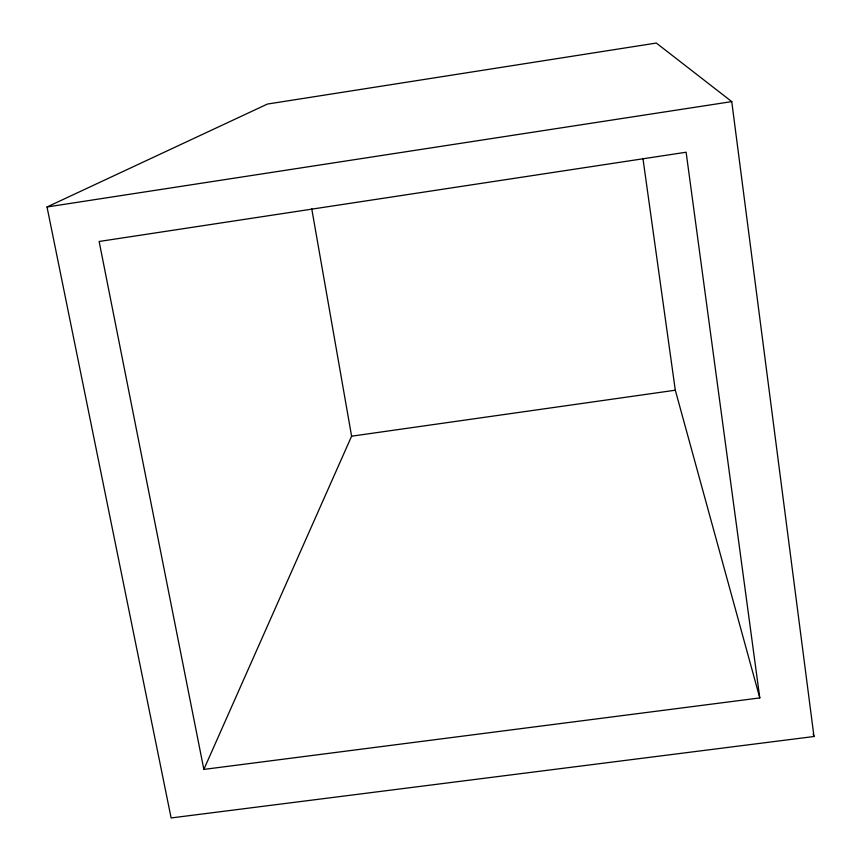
<?xml version="1.0" encoding="UTF-8"?>
<svg xmlns="http://www.w3.org/2000/svg" width="861" height="861" viewBox="0 0 861 861"><rect width="100%" height="100%" fill="white"/><g stroke="black" fill="none" stroke-linecap="round" stroke-linejoin="round"><path stroke-width="1.29" d="M203.853 769.411L99.133 241.478L686.12 152.225L759.789 697.927L203.853 769.411L351.6 436.193L311.704 208.566M47.021 206.984L267.448 104.052L656.308 43.05L731.753 101.609L813.979 736.51L171.124 817.95L47.021 206.984L731.753 101.609M351.6 436.193L675.304 390.216L759.789 697.927M813.139 733.97L813.979 736.51M642.941 158.413L675.304 390.216"/></g></svg>
